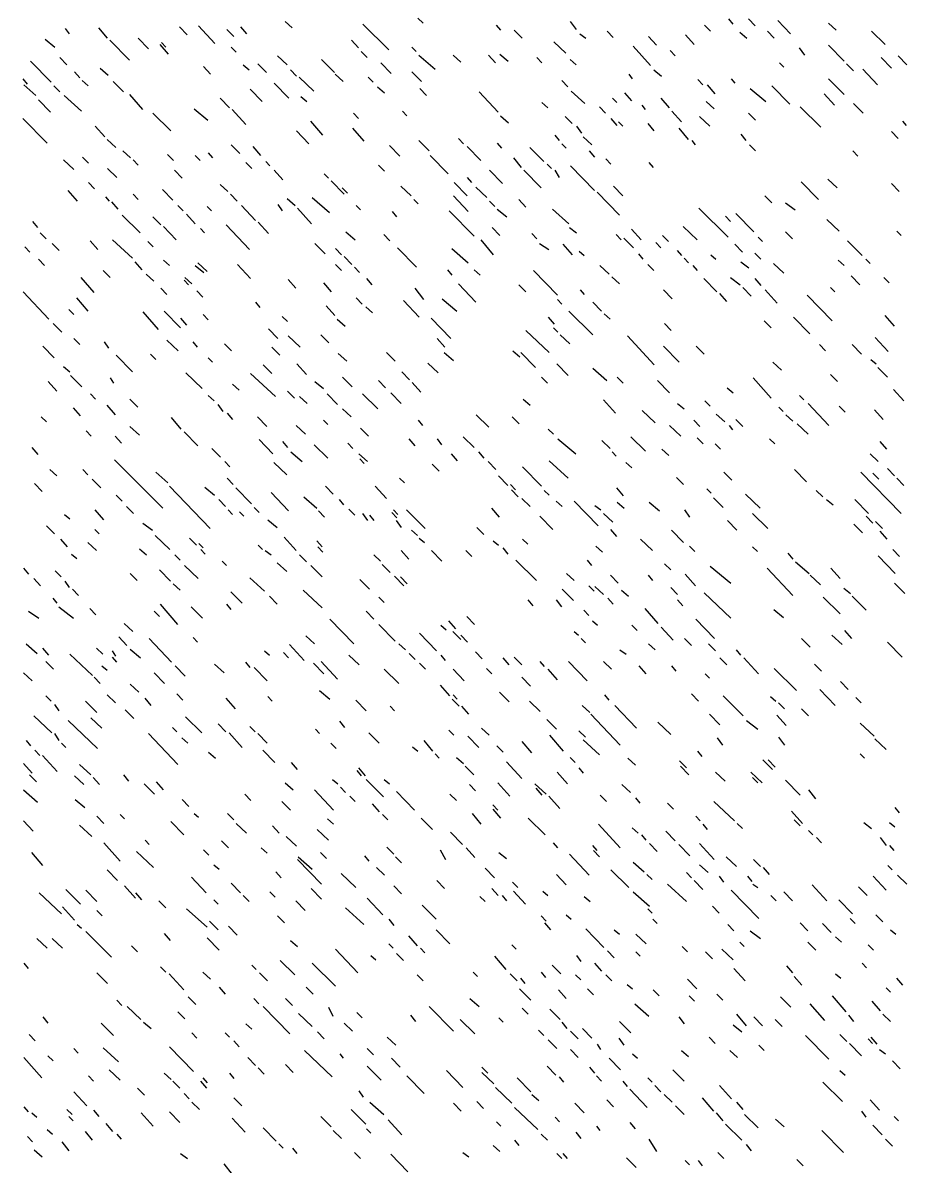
# Model space of a CAD drawing. Extents: x 0 to 599, y 0 to 600.
# Drawn here: x 0.3 to 187.7, y 148.2 to 391.4 of the extents above; entities that cross this region are included whole.
import ezdxf

# ---------------------------------------------------------------- set-up
doc = ezdxf.new("R2010")
doc.units = 0
doc.header["$MEASUREMENT"] = 0
doc.layers.add('SKARN_FSET2', color=206, linetype='CONTINUOUS')

msp = doc.modelspace()

# ---------------------------------------------------------------- linework, layer by layer
at = {"layer": 'SKARN_FSET2'}
for p, q in [((56.09, 391.64), (57.56, 390.33)), ((84.28, 392.39), (85.38, 391.26)), ((116.68, 391.64), (117.97, 389.95)), ((150.36, 392.2), (151.28, 391.08)), ((154.57, 392.2), (156.04, 390.7)), ((160.8, 391.83), (163.55, 389.02)), ((9.24, 390.14), (10.15, 389.02)), ((16.37, 390.33), (18.21, 388.08)), ((33.58, 390.51), (35.23, 388.83)), ((37.61, 390.7), (41.09, 386.96)), ((43.65, 389.95), (45.11, 388.46)), ((46.58, 390.51), (47.86, 389.02)), ((72.57, 391.08), (78.07, 385.65)), ((100.94, 390.89), (101.86, 389.77)), ((104.79, 389.77), (106.44, 388.08)), ((124.56, 389.58), (125.84, 388.27)), ((145.24, 390.89), (146.52, 389.58)), ((152.75, 389.39), (154.21, 388.08)), ((158.6, 389.58), (160.07, 388.08)), ((171.6, 391.26), (173.25, 389.77)), ((180.75, 389.58), (183.68, 386.77)), ((5.03, 387.89), (7.04, 386.21)), ((18.76, 387.71), (22.97, 383.4)), ((24.8, 388.08), (27, 385.83)), ((29.37, 386.77), (31.21, 384.71)), ((29.74, 387.15), (30.66, 386.21)), ((70.19, 387.71), (71.66, 386.02)), ((113.21, 387.33), (115.77, 384.9)), ((118.7, 389.02), (119.98, 388.08)), ((133.34, 388.46), (134.99, 386.58)), ((141.21, 388.83), (143.05, 386.77)), ((44.57, 386.21), (45.67, 385.09)), ((54.45, 384.34), (56.47, 382.46)), ((72.21, 385.27), (73.49, 383.96)), ((83.01, 386.21), (83.92, 385.27)), ((84.47, 384.52), (87.95, 381.53)), ((91.8, 384.52), (93.44, 383.03)), ((99.3, 384.52), (100.77, 382.84)), ((101.68, 384.71), (103.51, 383.21)), ((130.05, 386.4), (133.72, 382.28)), ((137.92, 385.46), (139.02, 384.34)), ((165.38, 386.02), (166.48, 384.52)), ((171.6, 386.58), (174.9, 383.21)), ((186.43, 384.34), (188.26, 382.46)), ((1.92, 383.21), (6.32, 378.72)), ((8.14, 383.96), (9.61, 382.46)), ((38.71, 382.09), (40.18, 380.41)), ((47.13, 382.46), (48.42, 381.34)), ((50.25, 382.65), (52.08, 380.78)), ((63.79, 383.59), (66.54, 380.78)), ((76.42, 382.84), (78.62, 380.59)), ((109.55, 383.96), (110.65, 382.84)), ((116.69, 383.59), (117.97, 382.46)), ((161.17, 382.84), (162.09, 381.9)), ((175.45, 382.65), (176.92, 381.15)), ((182.77, 383.96), (184.97, 381.72)), ((0.28, 379.47), (1.19, 378.35)), ((11.26, 380.97), (12.36, 379.66)), ((16.75, 381.72), (18.4, 380.22)), ((57.2, 381.34), (58.49, 380.03)), ((59.04, 379.84), (62.15, 376.85)), ((66.72, 380.41), (68.37, 378.91)), ((73.68, 379.84), (74.78, 378.72)), ((83.01, 380.97), (85.03, 378.91)), ((129.14, 380.41), (129.87, 379.47)), ((134.45, 381.34), (136.1, 380.03)), ((150.93, 379.47), (151.66, 378.53)), ((171.61, 379.47), (174.91, 376.1)), ((182.04, 378.16), (178.93, 381.53)), ((0.46, 378.16), (3.03, 375.91)), ((6.87, 377.97), (8.15, 376.66)), ((12.91, 379.1), (14.19, 377.97)), ((19.5, 378.91), (21.7, 376.66)), ((48.6, 377.22), (51.17, 374.6)), ((53.73, 378.53), (56.84, 375.35)), ((75.69, 377.78), (77.16, 376.47)), ((84.66, 377.41), (86.13, 375.91)), ((114.87, 379.1), (116.15, 377.78)), ((143.79, 379.28), (144.89, 378.16)), ((145.8, 378.16), (147.45, 376.29)), ((154.95, 377.41), (158.25, 374.6)), ((159.53, 377.97), (163.38, 374.04)), ((3.58, 374.98), (6.14, 372.36)), ((9.07, 375.91), (12.73, 372.54)), ((22.98, 376.1), (25.73, 372.92)), ((42.2, 375.35), (44.22, 373.29)), ((59.41, 375.73), (60.69, 374.6)), ((97.3, 376.66), (101.33, 372.36)), ((116.88, 376.85), (119.81, 374.23)), ((125.67, 375.35), (126.59, 374.42)), ((128.23, 376.47), (129.7, 374.79)), ((135.92, 375.35), (137.75, 373.29)), ((145.62, 374.6), (147.27, 373.1)), ((170.7, 376.29), (172.9, 373.85)), ((27.93, 372.17), (31.77, 368.42)), ((36.71, 373.1), (39.64, 370.67)), ((44.76, 372.92), (47.7, 369.73)), ((70.58, 372.17), (71.67, 371.05)), ((81.01, 372.54), (81.92, 371.61)), ((110.66, 374.42), (111.94, 373.29)), ((122.93, 373.48), (124.21, 372.17)), ((131.89, 373.85), (132.63, 372.92)), ((138.3, 372.54), (140.32, 370.3)), ((154.59, 372.17), (156.06, 370.67)), ((165.58, 373.48), (169.97, 369.17)), ((176.92, 374.23), (178.94, 372.17)), ((0.29, 371.05), (5.42, 365.8)), ((61.42, 370.48), (63.99, 367.49)), ((101.88, 371.61), (103.53, 370.11)), ((115.61, 371.42), (117.07, 369.92)), ((125.31, 371.05), (126.59, 369.55)), ((126.96, 370.3), (127.87, 369.36)), ((133.18, 369.92), (134.46, 368.42)), ((144.16, 371.42), (146.36, 369.36)), ((187.36, 370.48), (188.09, 369.55)), ((15.66, 369.36), (17.68, 367.11)), ((58.5, 368.42), (61.06, 365.62)), ((70.4, 368.99), (72.78, 366.18)), ((113.41, 367.49), (114.33, 366.37)), ((117.99, 369.36), (119.09, 367.86)), ((139.77, 368.99), (141.79, 366.55)), ((152.95, 367.68), (154.05, 366.37)), ((184.98, 368.24), (186.45, 366.74)), ((18.23, 366.55), (20.06, 364.87)), ((44.59, 365.43), (46.42, 363.56)), ((49.17, 365.05), (50.82, 363.18)), ((78.27, 365.24), (80.47, 363)), ((84.49, 366.37), (86.69, 364.12)), ((92.91, 366.74), (94.01, 365.62)), ((94.75, 365.05), (97.68, 362.06)), ((101.15, 365.8), (102.07, 364.68)), ((108.11, 364.87), (111.04, 361.87)), ((114.88, 365.62), (115.8, 364.68)), ((119.45, 367.11), (121.29, 365.43)), ((142.52, 366.37), (143.25, 365.43)), ((154.78, 365.43), (156.07, 364.12)), ((12.93, 362.81), (14.21, 361.5)), ((21.53, 364.12), (23.18, 362.62)), ((31.05, 363.37), (32.33, 362.06)), ((36.9, 363.18), (38, 362.06)), ((39.65, 363.74), (40.57, 362.62)), ((86.88, 363.18), (90.72, 359.25)), ((104.63, 362.62), (106.28, 360.56)), ((120.74, 364.12), (121.84, 362.81)), ((124.22, 362.43), (125.32, 361.31)), ((176.75, 364.12), (177.85, 363)), ((8.9, 362.25), (11.1, 360.19)), ((18.24, 360.37), (20.25, 358.5)), ((23.73, 362.25), (24.83, 361.12)), ((32.51, 360), (34.16, 358.32)), ((47.71, 361.68), (48.99, 360.37)), ((51.92, 361.87), (52.83, 360.94)), ((53.75, 360), (55.58, 357.94)), ((75.9, 361.12), (77.18, 359.81)), ((99.51, 360), (102.26, 357.19)), ((106.83, 360), (110.5, 356.26)), ((111.77, 361.31), (112.69, 360.37)), ((113.42, 360), (114.34, 358.5)), ((116.72, 360.94), (121.85, 355.69)), ((133.37, 361.68), (134.29, 360.56)), ((64.37, 359.25), (65.28, 358.32)), ((65.83, 357.75), (68.58, 354.95)), ((94.75, 358.5), (95.67, 357.38)), ((165.78, 357.57), (169.44, 353.82)), ((171.45, 358.13), (173.46, 356.26)), ((9.82, 355.69), (11.84, 353.45)), ((14.21, 357.38), (15.5, 356.07)), ((29.96, 355.88), (32.15, 353.63)), ((42.22, 357), (43.87, 355.51)), ((68.21, 356.26), (69.31, 355.13)), ((80.66, 356.63), (82.86, 354.57)), ((92.01, 357.38), (94.76, 354.57)), ((96.58, 356.44), (98.97, 354.2)), ((122.4, 355.32), (127.16, 350.45)), ((125.87, 356.63), (127.89, 354.57)), ((185, 357.19), (186.64, 355.51)), ((17.88, 354.38), (18.61, 353.45)), ((19.16, 353.26), (20.44, 351.76)), ((23.73, 354.95), (24.83, 353.82)), ((44.42, 354.95), (45.88, 353.45)), ((54.49, 352.7), (55.4, 351.39)), ((56.5, 354.01), (58.15, 352.51)), ((61.81, 354.2), (65.47, 351.01)), ((83.41, 353.82), (84.32, 352.89)), ((91.83, 354.57), (94.94, 351.2)), ((99.52, 353.45), (100.62, 352.32)), ((105.74, 353.82), (107.21, 352.14)), ((158.09, 354.57), (159.56, 353.07)), ((162.49, 353.07), (164.5, 351.58)), ((21.36, 350.45), (25.21, 346.71)), ((33.25, 352.51), (34.35, 351.39)), ((35.09, 350.64), (36.92, 348.58)), ((39.48, 352.32), (40.39, 351.39)), ((46.8, 352.51), (49.73, 349.33)), ((58.7, 351.95), (61.63, 348.58)), ((71.15, 352.51), (72.06, 351.58)), ((78.83, 351.2), (79.75, 350.08)), ((90.92, 351.39), (96.23, 345.96)), ((101.17, 351.76), (103.18, 350.08)), ((112.88, 351.76), (116.36, 348.58)), ((144, 351.95), (150.23, 345.77)), ((149.67, 350.27), (150.77, 349.14)), ((151.87, 350.83), (155.72, 346.9)), ((2.32, 349.14), (3.42, 347.83)), ((27.95, 350.08), (29.6, 348.39)), ((30.15, 348.02), (32.9, 345.21)), ((43.51, 348.39), (48.46, 343.15)), ((50.28, 348.95), (52.48, 346.52)), ((100.07, 347.83), (101.72, 346.15)), ((116.55, 347.83), (118.01, 346.71)), ((140.71, 348.02), (143.64, 345.21)), ((171.28, 349.52), (173.84, 347.08)), ((3.97, 346.71), (5.26, 345.4)), ((38.02, 347.64), (38.93, 346.71)), ((68.95, 346.9), (70.97, 345.21)), ((77.01, 346.33), (78.29, 345.02)), ((108.49, 346.52), (109.59, 345.4)), ((126.43, 346.33), (127.53, 345.21)), ((128.08, 345.59), (130.1, 343.53)), ((129.73, 347.46), (131.74, 345.21)), ((136.32, 346.15), (137.6, 344.84)), ((156.64, 345.77), (157.55, 344.84)), ((162.49, 346.9), (163.96, 345.4)), ((186.1, 347.08), (187.02, 346.15)), ((0.68, 343.71), (1.78, 342.59)), ((6.54, 344.46), (8, 342.96)), ((14.59, 345.02), (16.24, 343.15)), ((19.35, 345.21), (23.56, 341.28)), ((26.86, 344.84), (27.96, 343.71)), ((62.37, 344.46), (64.57, 342.22)), ((66.76, 343.34), (68.04, 342.03)), ((79.94, 343.53), (83.97, 339.41)), ((91.47, 343.34), (94.95, 340.34)), ((97.69, 345.21), (100.26, 342.03)), ((110.14, 344.46), (112.16, 343.15)), ((115.09, 344.27), (117.1, 342.03)), ((134.85, 344.65), (135.95, 343.53)), ((139.43, 342.96), (140.35, 341.84)), ((151.69, 344.27), (153.34, 342.59)), ((175.67, 345.02), (178.79, 341.84)), ((3.61, 341.09), (4.9, 339.78)), ((24.11, 340.53), (25.58, 338.85)), ((30.15, 340.9), (31.44, 339.78)), ((68.59, 341.65), (70.24, 339.97)), ((118.56, 342.78), (119.66, 341.84)), ((131.2, 342.22), (132.11, 341.09)), ((140.9, 341.28), (141.81, 340.34)), ((146.57, 342.03), (147.67, 341.09)), ((152.98, 340.53), (154.63, 339.22)), ((155.91, 342.4), (157.19, 341.09)), ((173.66, 340.9), (174.95, 339.78)), ((179.52, 341.09), (180.44, 340.16)), ((17.34, 338.66), (18.81, 337.16)), ((36.93, 339.78), (38.76, 338.28)), ((37.48, 340.34), (39.49, 338.47)), ((45.9, 339.97), (48.65, 336.97)), ((66.77, 339.97), (68.05, 338.66)), ((70.79, 339.41), (71.89, 338.28)), ((90.56, 338.85), (91.48, 337.72)), ((96.24, 338.85), (97.52, 337.72)), ((108.87, 338.66), (114, 333.42)), ((122.96, 339.78), (124.98, 337.91)), ((133.21, 339.97), (134.49, 338.66)), ((142.73, 339.78), (143.65, 338.66)), ((159.94, 340.16), (162.13, 338.1)), ((12.59, 337.16), (15.34, 333.98)), ((26.5, 337.91), (28.15, 336.41)), ((34.55, 336.6), (35.47, 335.66)), ((34.73, 337.16), (36.2, 335.85)), ((56.7, 336.79), (58.35, 334.91)), ((64.21, 336.04), (65.86, 334.17)), ((73.36, 336.97), (74.46, 335.66)), ((92.95, 335.85), (96.61, 331.92)), ((105.76, 335.66), (107.22, 334.17)), ((125.53, 337.35), (127.18, 335.85)), ((145.11, 336.97), (147.86, 334.17)), ((150.79, 337.16), (152.8, 335.66)), ((155.91, 336.97), (157.2, 335.48)), ((176.41, 337.54), (178.25, 335.66)), ((183.37, 337.16), (184.47, 336.04)), ((0.33, 334.17), (5.82, 328.36)), ((29.61, 334.91), (30.89, 333.6)), ((37.3, 334.35), (38.58, 333.04)), ((83.61, 334.91), (85.44, 332.48)), ((118.76, 334.54), (119.67, 333.6)), ((136.51, 334.54), (138.34, 332.67)), ((148.41, 333.79), (149.88, 332.11)), ((153.35, 335.1), (155.18, 333.23)), ((158.11, 334.54), (160.68, 331.73)), ((167.08, 333.42), (172.4, 327.99)), ((172.02, 335.1), (172.94, 334.17)), ((11.68, 332.85), (14.06, 330.05)), ((49.75, 331.92), (50.67, 330.8)), ((64.76, 331.17), (66.59, 329.11)), ((71.17, 332.85), (72.45, 331.54)), ((73.18, 330.98), (74.65, 329.67)), ((81.23, 332.29), (84.53, 328.74)), ((89.47, 332.67), (92.59, 330.05)), ((114, 332.48), (114.92, 331.54)), ((121.5, 331.92), (123.34, 330.05)), ((10.03, 330.42), (11.13, 329.3)), ((25.77, 329.86), (29.07, 326.12)), ((30.35, 330.05), (33.83, 326.49)), ((33.83, 328.55), (35.11, 327.05)), ((38.59, 329.3), (39.69, 328.17)), ((55.43, 328.92), (56.53, 327.8)), ((67.14, 328.36), (68.79, 326.86)), ((87.1, 328.55), (91.31, 324.24)), ((111.99, 328.74), (113.27, 327.24)), ((116.38, 330.05), (121.51, 324.99)), ((123.89, 329.49), (125.17, 328.36)), ((164.16, 328.74), (167.64, 325.18)), ((183.56, 329.11), (185.58, 326.86)), ((6.74, 327.43), (8.57, 325.55)), ((52.5, 326.3), (54.52, 324.24)), ((107.23, 325.93), (112.18, 321.25)), ((113.09, 326.49), (114.01, 325.55)), ((136.7, 327.43), (138.17, 325.93)), ((157.94, 327.99), (159.4, 326.49)), ((11.14, 324.24), (12.42, 322.93)), ((17.54, 323.49), (18.46, 322.18)), ((30.9, 323.87), (33.29, 321.62)), ((36.4, 323.49), (37.31, 322.37)), ((56.71, 324.81), (59.28, 322.37)), ((63.67, 324.99), (65.32, 323.31)), ((88.38, 324.24), (90.03, 322.37)), ((114.56, 324.99), (116.57, 323.12)), ((128.83, 324.81), (134.52, 318.63)), ((181.55, 324.43), (184.3, 321.44)), ((4.55, 322.56), (6.93, 320.12)), ((43.17, 323.12), (44.64, 321.62)), ((53.24, 322.37), (54.89, 320.69)), ((67.33, 321.06), (69.17, 319.38)), ((77.58, 321.25), (79.42, 319.38)), ((89.85, 321.25), (91.86, 319.56)), ((104.49, 321.62), (105.96, 320.31)), ((106.14, 321.25), (109.26, 318.07)), ((136.52, 322.56), (139.82, 319.19)), ((143.48, 322.56), (145.13, 320.87)), ((169.66, 322.93), (170.94, 321.62)), ((176.61, 322.93), (178.63, 320.87)), ((20.11, 320.69), (23.59, 317.13)), ((27.43, 320.87), (28.53, 319.75)), ((39.7, 320.12), (40.61, 319.19)), ((51.41, 318.63), (53.24, 316.76)), ((58.55, 318.81), (60.57, 316.57)), ((86.37, 319), (88.57, 316.94)), ((113.83, 318.81), (116.21, 316.38)), ((159.78, 319.19), (161.61, 317.5)), ((180.64, 319.75), (181.74, 318.81)), ((8.95, 318.25), (10.23, 317.13)), ((10.41, 316.38), (12.79, 313.95)), ((34.94, 316.94), (38.42, 313.57)), ((48.67, 316.76), (53.98, 311.89)), ((80.88, 317.13), (82.53, 315.44)), ((121.52, 317.88), (124.45, 315.26)), ((172.04, 316.57), (173.51, 315.07)), ((182.11, 318.07), (184.12, 316.01)), ((5.65, 315.07), (7.49, 313.01)), ((18.83, 315.82), (19.57, 314.7)), ((44.83, 314.51), (46.29, 313.2)), ((62.4, 315.07), (64.23, 313.57)), ((68.25, 316.01), (70.27, 313.95)), ((75.94, 315.26), (77.41, 313.76)), ((83.08, 314.88), (84.92, 312.82)), ((111.82, 314.7), (110.54, 316.01)), ((126.65, 316.01), (127.93, 314.7)), ((135.25, 315.26), (137.82, 312.64)), ((150.08, 313.76), (151.36, 312.64)), ((155.57, 315.82), (159.42, 311.51)), ((14.63, 312.45), (15.73, 311.33)), ((23.05, 311.33), (24.7, 309.64)), ((39.7, 312.07), (40.99, 310.95)), ((56.54, 313.01), (58.01, 311.51)), ((59.11, 311.89), (60.76, 310.39)), ((64.96, 312.45), (67.16, 310.2)), ((72.47, 312.45), (75.77, 309.27)), ((78.51, 312.64), (80.71, 310.39)), ((106.7, 311.33), (108.17, 310.02)), ((165.46, 312.07), (166.37, 311.14)), ((185.41, 313.39), (187.61, 310.95)), ((10.97, 309.45), (12.43, 307.77)), ((18.11, 310.02), (19.94, 307.96)), ((41.72, 310.2), (42.82, 308.71)), ((68.26, 309.27), (70.09, 307.58)), ((123.72, 311.14), (126.29, 308.33)), ((131.96, 308.89), (134.71, 306.27)), ((139.47, 310.39), (140.93, 309.27)), ((145.32, 310.95), (146.42, 309.83)), ((161.07, 309.64), (161.98, 308.71)), ((167.29, 310.39), (171.69, 305.71)), ((173.88, 309.83), (175.16, 308.52)), ((181.39, 309.08), (183.22, 307.02)), ((4.2, 307.58), (5.3, 306.46)), ((31.84, 307.39), (33.85, 304.96)), ((43.73, 308.33), (44.83, 307.02)), ((50.14, 307.58), (52.16, 305.52)), ((64.24, 306.83), (65.15, 305.9)), ((84.37, 306.83), (85.29, 305.71)), ((96.64, 307.96), (99.38, 305.34)), ((104.32, 307.58), (105.79, 306.08)), ((142.95, 306.83), (144.23, 305.52)), ((147.71, 308.14), (149.54, 306.46)), ((151.92, 307.02), (153.38, 305.52)), ((162.53, 307.96), (164, 306.65)), ((13.72, 304.59), (14.82, 303.46)), ((23.05, 305.52), (25.07, 303.65)), ((34.59, 304.4), (37.52, 301.4)), ((58.38, 305.71), (60.4, 303.84)), ((72.11, 305.15), (73.76, 303.46)), ((112.01, 304.96), (113.11, 303.84)), ((137.82, 305.71), (140.21, 303.46)), ((150.45, 305.71), (151.19, 304.77)), ((164.91, 306.08), (167.3, 303.84)), ((19.94, 303.46), (21.23, 301.97)), ((50.51, 302.71), (53.45, 299.72)), ((55.46, 302.34), (56.56, 301.03)), ((62.23, 301.59), (65.16, 298.78)), ((69.37, 301.97), (70.47, 300.84)), ((82.36, 302.9), (83.65, 301.4)), ((88.4, 302.9), (89.32, 301.59)), ((93.89, 303.28), (96.28, 301.03)), ((114.03, 302.9), (117.88, 299.72)), ((123.37, 302.53), (125.2, 300.84)), ((129.59, 303.28), (132.7, 300.28)), ((143.68, 303.09), (144.97, 301.78)), ((147.53, 301.78), (148.63, 300.66)), ((159.06, 302.9), (160.16, 301.78)), ((182.49, 302.34), (183.96, 300.66)), ((2.19, 301.03), (3.47, 299.53)), ((40.45, 300.84), (42.28, 298.97)), ((57.29, 300.09), (59.67, 298.03)), ((71.75, 299.72), (73.58, 298.03)), ((91.34, 299.72), (92.62, 298.22)), ((97.19, 300.09), (98.29, 298.78)), ((125.57, 300.09), (126.48, 299.16)), ((136.18, 300.66), (137.65, 299.34)), ((180.48, 299.72), (182.13, 298.03)), ((19.77, 298.41), (30.03, 288.11)), ((43.2, 298.03), (44.3, 296.91)), ((53.63, 297.85), (56.38, 295.23)), ((71.93, 298.6), (72.85, 297.66)), ((87.31, 297.47), (88.78, 295.98)), ((99.21, 298.03), (100.86, 296.35)), ((106.53, 296.91), (110.56, 292.79)), ((112.2, 298.22), (116.24, 294.48)), ((128.5, 297.85), (129.78, 296.72)), ((6.04, 296.35), (7.51, 295.04)), ((13, 296.35), (14.09, 295.23)), ((15.01, 294.29), (16.84, 292.42)), ((28.55, 295.79), (31.12, 293.54)), ((43.75, 294.48), (45.03, 293.17)), ((80.36, 294.48), (81.46, 293.54)), ((101.41, 295.04), (103.42, 292.98)), ((139.3, 294.66), (140.77, 293.17)), ((149.37, 295.79), (151.02, 294.1)), ((164.38, 296.35), (166.94, 293.73)), ((178.47, 295.79), (187.08, 286.99)), ((181.03, 295.6), (182.32, 294.29)), ((184.14, 296.54), (185.61, 295.04)), ((186.16, 294.48), (187.63, 292.98)), ((2.75, 293.35), (4.4, 291.67)), ((31.49, 292.79), (40.1, 283.81)), ((38.99, 292.61), (41.01, 290.92)), ((45.58, 292.42), (48.88, 289.05)), ((64.62, 292.79), (66.27, 291.11)), ((75.23, 292.79), (77.62, 290.17)), ((103.97, 293.17), (105.07, 292.04)), ((104.16, 292.04), (105.62, 290.55)), ((111.11, 291.86), (112.21, 290.92)), ((126.49, 292.42), (127.95, 290.73)), ((145.71, 292.23), (146.62, 291.29)), ((168.96, 291.86), (170.42, 290.55)), ((20.14, 290.92), (21.42, 289.61)), ((41.92, 289.98), (43.39, 288.49)), ((53.09, 291.48), (56.75, 287.55)), ((60.04, 290.55), (62.79, 288.11)), ((67.55, 289.98), (68.47, 288.86)), ((106.36, 290.17), (108.19, 288.49)), ((113.68, 289.61), (114.96, 288.49)), ((117.52, 289.61), (122.65, 284.37)), ((126.67, 289.42), (128.14, 288.11)), ((133.45, 289.42), (135.65, 287.55)), ((147.18, 290.36), (149.19, 288.3)), ((153.95, 291.11), (157.06, 288.11)), ((171.15, 289.98), (172.62, 288.86)), ((177.2, 289.98), (180.13, 286.99)), ((15.57, 287.74), (17.4, 285.68)), ((22.34, 288.49), (23.8, 286.99)), ((43.94, 287.74), (44.86, 286.8)), ((46.32, 287.36), (47.24, 286.43)), ((49.43, 288.3), (50.53, 287.18)), ((63.16, 287.55), (64.44, 286.24)), ((69.57, 287.93), (70.85, 286.61)), ((72.5, 286.99), (73.6, 285.49)), ((78.72, 287.18), (79.82, 286.05)), ((79.08, 287.74), (80, 286.8)), ((81.83, 287.74), (85.86, 283.81)), ((99.95, 288.11), (101.6, 286.24)), ((121.92, 288.67), (123.2, 287.74)), ((123.75, 286.99), (125.76, 285.12)), ((140.95, 287.74), (142.05, 286.24)), ((155.42, 286.99), (158.71, 283.81)), ((9.16, 286.8), (10.26, 285.87)), ((25.82, 284.93), (27.84, 283.43)), ((52.36, 285.68), (54.38, 283.99)), ((73.96, 286.61), (74.88, 285.49)), ((79.64, 285.49), (80.74, 283.99)), ((110.2, 286.43), (112.95, 283.62)), ((150.11, 285.49), (152.12, 283.43)), ((177.02, 284.74), (178.85, 282.87)), ((179.58, 286.43), (181.04, 284.93)), ((181.59, 285.3), (183.06, 283.81)), ((5.32, 284.37), (6.97, 282.68)), ((15.57, 283.62), (16.49, 282.68)), ((28.39, 282.31), (31.5, 279.31)), ((82.93, 283.43), (84.22, 282.31)), ((96.84, 283.99), (98.31, 282.5)), ((125.22, 283.62), (126.5, 282.12)), ((138.21, 283.43), (140.78, 280.81)), ((182.51, 283.24), (183.98, 281.56)), ((8.25, 281.56), (9.72, 279.88)), ((14.11, 280.81), (15.94, 279.13)), ((35.71, 281.75), (37.17, 280.25)), ((37.72, 280.62), (38.64, 279.69)), ((50.35, 280.25), (51.27, 279.31)), ((55.84, 281.93), (58.41, 279.13)), ((62.8, 281.19), (63.9, 279.88)), ((62.98, 279.88), (64.08, 278.75)), ((84.58, 281.75), (85.68, 280.81)), ((100.32, 281.19), (101.42, 280.25)), ((102.34, 279.69), (103.44, 278.38)), ((106.55, 281.56), (107.65, 280.44)), ((122.11, 280.06), (123.57, 278.75)), ((131.63, 281.56), (134.19, 279.13)), ((142.06, 280.06), (143.16, 278.94)), ((155.42, 279.88), (156.52, 278.94)), ((10.63, 278.38), (11.73, 277.44)), ((25.09, 279.5), (26.56, 278.19)), ((32.6, 278.19), (33.7, 277.07)), ((38.09, 279.31), (39.01, 278.38)), ((51.82, 279.13), (53.1, 278.19)), ((59.14, 278.19), (60.61, 276.69)), ((74.88, 278.19), (76.35, 276.88)), ((80.74, 279.13), (82.39, 277.25)), ((87.15, 279.13), (89.35, 276.88)), ((94.47, 279.13), (95.75, 277.82)), ((162.93, 278.56), (164.03, 277.25)), ((182.15, 278), (185.81, 274.26)), ((185.26, 279.31), (186.73, 277.82)), ((0.39, 275.38), (1.49, 274.07)), ((7.16, 274.82), (8.44, 273.51)), ((29.31, 275.01), (31.69, 272.57)), ((34.62, 275.94), (37.55, 273.14)), ((42.67, 276.88), (43.59, 275.94)), ((54.38, 276.51), (56.4, 274.63)), ((61.52, 275.94), (63.91, 273.51)), ((76.72, 276.13), (78.37, 274.45)), ((105.09, 277.07), (109.49, 272.76)), ((120.28, 277.07), (121.2, 275.94)), ((136.76, 276.32), (138.04, 275.01)), ((146.46, 275.76), (150.86, 272.2)), ((158.54, 275.38), (164.04, 269.58)), ((164.58, 276.69), (167.51, 274.26)), ((172.09, 275.38), (174.1, 273.14)), ((2.59, 273.14), (4.05, 271.64)), ((9.18, 272.57), (10.09, 271.26)), ((23.09, 274.26), (24.55, 272.76)), ((48.53, 273.32), (51.65, 270.51)), ((71.96, 272.95), (73.98, 270.89)), ((79.28, 273.7), (81.3, 271.64)), ((80.56, 273.51), (82.03, 272.01)), ((115.89, 274.26), (117.54, 272.76)), ((125.23, 273.88), (126.88, 272.2)), ((133.28, 273.88), (134.2, 272.76)), ((141.15, 274.07), (143.35, 271.64)), ((167.69, 273.88), (169.89, 271.83)), ((10.83, 270.89), (12.11, 269.58)), ((32.24, 272.01), (33.71, 270.7)), ((44.51, 270.33), (46.89, 267.89)), ((59.88, 270.7), (63.91, 266.96)), ((114.98, 270.89), (117.36, 268.46)), ((120.65, 271.64), (121.75, 270.51)), ((121.93, 271.45), (123.77, 269.77)), ((127.61, 270.7), (129.08, 269.39)), ((138.04, 271.26), (139.51, 269.77)), ((145.18, 270.14), (150.86, 264.71)), ((174.84, 271.08), (176.3, 269.95)), ((185.63, 272.2), (187.83, 269.95)), ((6.62, 269.02), (7.53, 267.89)), ((29.5, 267.71), (33.16, 263.4)), ((43.59, 267.71), (44.51, 266.58)), ((52.74, 269.39), (54.39, 267.71)), ((75.99, 269.2), (77.09, 268.08)), ((107.66, 268.64), (108.76, 267.33)), ((113.7, 268.64), (114.8, 267.15)), ((124.68, 269.02), (125.78, 267.71)), ((139.51, 268.64), (140.61, 267.33)), ((170.44, 269.2), (174.11, 265.65)), ((176.67, 269.39), (179.6, 266.4)), ((1.49, 266.21), (3.69, 264.71)), ((7.9, 267.15), (11.01, 264.71)), ((14.49, 266.77), (15.77, 265.46)), ((28.22, 266.21), (29.32, 265.09)), ((36.09, 267.15), (38.47, 264.71)), ((73.25, 266.21), (74.9, 264.52)), ((94.67, 265.09), (96.32, 263.4)), ((119.56, 266.4), (120.66, 265.27)), ((132.56, 266.77), (135.31, 263.59)), ((160.01, 266.58), (162.03, 264.9)), ((21.82, 263.59), (23.65, 261.9)), ((65.56, 264.52), (70.69, 259.28)), ((76, 263.4), (79.48, 259.84)), ((89.18, 263.21), (90.28, 262.28)), ((90.82, 264.15), (92.29, 262.46)), ((121.39, 264.15), (122.49, 263.21)), ((129.81, 263.21), (130.91, 262.09)), ((136.04, 262.84), (138.6, 260.03)), ((143.36, 264.52), (147.39, 260.41)), ((20.72, 260.78), (22.37, 258.91)), ((27.13, 260.41), (31.89, 255.35)), ((36.46, 260.59), (37.38, 259.66)), ((60.44, 260.97), (62.27, 259.28)), ((84.6, 261.53), (88.27, 257.78)), ((91.74, 261.9), (93.39, 260.22)), ((93.39, 261.15), (94.86, 259.66)), ((117.55, 261.9), (118.47, 261.15)), ((119.02, 260.41), (119.93, 259.47)), ((140.98, 260.41), (142.45, 258.91)), ((165.88, 260.41), (167.71, 258.53)), ((172.28, 261.15), (174.48, 259.1)), ((175.03, 262.09), (176.49, 260.41)), ((0.95, 259.28), (3.33, 257.22)), ((4.43, 258.35), (5.71, 256.85)), ((15.96, 258.35), (17.25, 257.04)), ((19.26, 257.78), (19.99, 256.66)), ((23.1, 258.16), (25.3, 256.29)), ((51.66, 257.78), (52.76, 256.85)), ((56.97, 259.1), (60.08, 255.73)), ((80.21, 259.28), (81.68, 257.97)), ((127.26, 257.97), (128.54, 257.04)), ((133.3, 259.28), (134.76, 257.97)), ((146.11, 259.28), (147.58, 257.78)), ((151.97, 257.97), (152.88, 256.85)), ((184.18, 259.66), (187.3, 256.47)), ((5.17, 255.54), (6.82, 253.85)), ((10.29, 257.04), (15.05, 252.54)), ((19.26, 256.47), (20.18, 255.35)), ((47.63, 255.35), (48.55, 254.23)), ((55.69, 257.41), (56.79, 256.29)), ((63.74, 255.54), (67.22, 251.79)), ((69.6, 256.85), (71.8, 254.79)), ((82.41, 257.22), (83.69, 255.91)), ((89.18, 256.85), (90.1, 255.73)), ((96.51, 257.6), (97.97, 256.1)), ((102.36, 256.29), (103.65, 254.79)), ((104.74, 256.47), (106.39, 254.79)), ((110.24, 255.54), (111.15, 254.42)), ((116.28, 255.54), (120.31, 251.42)), ((123.78, 255.54), (125.43, 253.85)), ((148.49, 256.29), (149.96, 254.79)), ((153.62, 256.29), (156.73, 252.92)), ((0.41, 253.1), (2.24, 251.42)), ((17.07, 254.6), (18.17, 253.67)), ((28.23, 253.1), (30.43, 250.86)), ((32.63, 254.6), (34.82, 252.36)), ((41.04, 254.98), (43.06, 253.1)), ((49.47, 254.23), (52.21, 251.42)), ((62.1, 255.16), (64.29, 252.92)), ((77.11, 253.85), (80.22, 250.86)), ((84.61, 255.16), (85.89, 253.85)), ((91.75, 253.85), (94.13, 251.42)), ((98.89, 254.04), (99.99, 252.92)), ((111.89, 253.85), (113.9, 251.61)), ((131.29, 254.6), (132.75, 252.92)), ((138.24, 254.6), (139.16, 253.48)), ((145.38, 252.92), (146.3, 251.98)), ((160.03, 254.04), (164.79, 249.36)), ((168.63, 254.98), (170.09, 253.48)), ((15.42, 252.17), (16.7, 250.86)), ((23.11, 250.67), (24.94, 248.99)), ((89.01, 250.48), (91.02, 248.24)), ((106.4, 252.17), (108.23, 250.3)), ((174.12, 251.23), (175.77, 249.55)), ((5.17, 248.24), (6.27, 247.11)), ((18.17, 248.42), (20, 246.74)), ((33, 248.61), (34.28, 247.3)), ((52.4, 248.05), (53.32, 247.11)), ((63.38, 249.36), (65.58, 247.49)), ((91.76, 248.42), (92.67, 247.49)), ((101.64, 248.99), (103.66, 246.93)), ((123.97, 248.42), (124.89, 247.3)), ((142.46, 248.61), (143.93, 247.11)), ((149.23, 248.24), (153.45, 243.93)), ((159.3, 248.05), (160.4, 247.11)), ((169.73, 249.55), (173.03, 246.18)), ((7.01, 246.37), (7.92, 245.05)), ((13.6, 247.11), (15.98, 244.68)), ((26.23, 247.68), (27.51, 246.18)), ((43.43, 247.68), (45.45, 245.43)), ((71.07, 247.3), (73.27, 245.05)), ((78.4, 245.99), (79.31, 245.05)), ((91.57, 247.49), (93.04, 245.99)), ((93.59, 245.99), (95.05, 244.31)), ((108.05, 247.11), (110.25, 244.87)), ((119.22, 246.18), (120.86, 244.68)), ((126.17, 246.18), (130.75, 241.31)), ((160.95, 246.74), (162.23, 245.43)), ((177.42, 247.86), (178.52, 246.74)), ((2.62, 243.93), (6.46, 240.37)), ((14.7, 243.56), (17.08, 241.31)), ((22.02, 245.24), (23.85, 243.37)), ((34.83, 243.74), (38.31, 240.37)), ((121.05, 244.31), (127.28, 237.75)), ((146.31, 244.31), (148.51, 242.06)), ((160.59, 244.12), (162.6, 241.87)), ((165.89, 245.43), (167.36, 243.93)), ((9.94, 243), (16.17, 237)), ((32.09, 241.5), (33.01, 240.56)), ((41.79, 242.25), (43.44, 240.56)), ((48.56, 241.68), (49.66, 240.56)), ((62.48, 241.12), (63.39, 240.19)), ((67.6, 242.81), (68.7, 241.5)), ((90.85, 240.94), (91.95, 239.81)), ((97.8, 241.31), (99.45, 239.81)), ((111.71, 243.18), (113.73, 241.12)), ((135.33, 242.62), (138.08, 240)), ((154.18, 243), (156.56, 241.12)), ((178.34, 242.43), (181.28, 239.63)), ((0.97, 238.69), (1.89, 237.57)), ((7.01, 240.19), (7.93, 238.69)), ((26.97, 240.19), (33.2, 233.63)), ((34.11, 239.25), (35.39, 238.13)), ((44.17, 240.37), (46.92, 237.19)), ((50.21, 240.19), (52.23, 238.13)), ((73.83, 240.37), (76.02, 238.13)), ((85.54, 238.69), (87.38, 236.44)), ((94.88, 239.63), (97.26, 237.19)), ((106.41, 238.5), (108.43, 236.07)), ((112.27, 239.81), (115.2, 236.44)), ((118.49, 240.75), (119.95, 239.44)), ((119.41, 238.88), (122.89, 235.69)), ((147.96, 239.25), (149.06, 237.75)), ((160.96, 239.44), (162.24, 237.75)), ((181.46, 239.06), (183.84, 236.82)), ((2.81, 236.63), (3.91, 235.51)), ((8.48, 238.13), (9.4, 237.19)), ((39.78, 236.26), (41.25, 234.95)), ((51.31, 236.63), (53.88, 234.01)), ((65.77, 238.13), (66.87, 237)), ((83.16, 237.38), (84.26, 236.44)), ((101.1, 237.57), (102.39, 236.26)), ((143.75, 236.44), (144.67, 235.32)), ((0.43, 233.82), (2.26, 231.76)), ((4.46, 235.51), (7.57, 232.14)), ((12.33, 233.63), (14.71, 231.39)), ((57.36, 234.01), (58.64, 232.51)), ((87.93, 235.88), (88.84, 234.95)), ((92.5, 235.13), (93.97, 233.82)), ((103.12, 234.2), (106.42, 230.64)), ((116.66, 235.13), (117.76, 234.01)), ((128.93, 234.95), (130.58, 233.45)), ((139.91, 234.38), (141.38, 232.89)), ((159.68, 232.51), (157.67, 234.57)), ((158.77, 234.57), (160.23, 233.07)), ((178.35, 235.88), (179.27, 234.95)), ((1.71, 231.39), (3.18, 229.89)), ((11.23, 231.2), (13.25, 229.33)), ((21.67, 231.39), (22.77, 230.08)), ((71.27, 232.32), (72.19, 231.2)), ((71.64, 232.89), (73.1, 231.2)), ((94.33, 233.26), (96.17, 231.39)), ((113.92, 231.95), (116.12, 229.52)), ((118.5, 232.89), (119.41, 231.76)), ((140.1, 233.26), (141.93, 231.39)), ((147.6, 231.95), (149.62, 230.08)), ((155.11, 231.95), (157.49, 229.7)), ((15.26, 230.83), (16.54, 229.33)), ((26.06, 229.52), (28.26, 227.27)), ((28.62, 229.89), (30.09, 228.21)), ((56.08, 229.7), (57.73, 228.21)), ((66.15, 230.45), (67.25, 229.52)), ((67.8, 228.77), (68.9, 227.64)), ((73.29, 230.45), (76.95, 226.71)), ((77.13, 230.45), (78.23, 229.52)), ((95.25, 229.33), (96.54, 228.02)), ((101.29, 229.7), (103.86, 226.9)), ((109.17, 229.52), (111.55, 227.27)), ((127.65, 229.33), (129.49, 227.64)), ((155.47, 230.83), (156.57, 229.7)), ((162.43, 230.27), (165.55, 227.08)), ((0.44, 228.21), (3.37, 225.59)), ((47.48, 227.27), (48.76, 225.96)), ((62.31, 228.21), (66.34, 223.9)), ((69.81, 226.9), (70.91, 225.77)), ((79.7, 227.83), (83.54, 223.9)), ((91.05, 227.27), (92.51, 225.96)), ((109.35, 228.58), (110.63, 227.08)), ((112.1, 226.9), (114.48, 224.27)), ((123.08, 227.08), (124.36, 225.77)), ((130.58, 226.52), (131.5, 225.4)), ((167.38, 228.21), (168.84, 226.33)), ((11.42, 226.15), (13.44, 224.46)), ((34.12, 226.15), (35.59, 224.65)), ((55.35, 225.77), (57.19, 223.9)), ((74.57, 225.21), (76.04, 223.53)), ((100.2, 225.02), (101.3, 223.9)), ((100.2, 224.09), (101.85, 222.22)), ((137.36, 225.4), (138.64, 224.09)), ((147.24, 225.77), (151.64, 221.65)), ((185.68, 224.46), (186.6, 223.34)), ((0.44, 221.65), (2.46, 219.41)), ((16, 222.59), (17.47, 221.09)), ((20.94, 222.96), (21.86, 222.03)), ((31.74, 221.47), (34.49, 218.66)), ((36.69, 223.15), (37.6, 222.4)), ((43.82, 223.15), (45.11, 221.84)), ((65.06, 222.03), (66.34, 220.9)), ((76.77, 222.96), (77.87, 221.84)), ((85.01, 222.22), (87.39, 219.78)), ((95.81, 223.15), (97.64, 220.9)), ((107.71, 222.22), (111.37, 218.66)), ((143.4, 222.59), (144.32, 221.65)), ((163.72, 223.71), (166.1, 221.09)), ((164.27, 221.84), (165.55, 220.53)), ((12.34, 220.72), (14.91, 218.28)), ((45.66, 221.09), (47.86, 219.03)), ((53.35, 220.53), (54.81, 219.03)), ((62.86, 219.78), (65.25, 217.54)), ((91.24, 219.22), (93.8, 216.6)), ((122.72, 220.9), (127.3, 215.85)), ((129.86, 220.16), (131.14, 219.03)), ((137, 219.41), (139.01, 217.35)), ((144.87, 220.9), (145.78, 219.78)), ((152.19, 221.09), (153.29, 219.97)), ((167.38, 219.59), (168.3, 218.66)), ((179.1, 221.28), (180.75, 219.97)), ((184.59, 221.28), (185.69, 220.34)), ((17.47, 216.97), (20.95, 213.04)), ((26.26, 217.54), (27.17, 216.6)), ((42.55, 217.35), (44.01, 215.85)), ((56.28, 218.28), (58.48, 216.22)), ((113.02, 216.97), (113.94, 215.85)), ((131.87, 218.66), (132.79, 217.54)), ((133.52, 216.79), (135.17, 215.1)), ((139.75, 216.6), (142.13, 214.17)), ((144.14, 216.79), (147.26, 213.42)), ((169.03, 218.1), (170.13, 216.97)), ((182.58, 218.1), (183.86, 216.41)), ((2.1, 214.91), (4.48, 212.11)), ((24.43, 215.1), (28.09, 211.73)), ((38.71, 215.48), (39.81, 214.35)), ((50.97, 215.85), (52.25, 214.73)), ((63.6, 214.91), (64.88, 213.6)), ((72.94, 214.17), (73.85, 213.04)), ((77.7, 216.04), (79.16, 214.54)), ((89.04, 215.48), (90.15, 213.42)), ((94.54, 215.85), (96.37, 213.79)), ((101.49, 214.91), (103.14, 213.6)), ((116.5, 214.54), (120.72, 210.05)), ((121.44, 216.41), (122.36, 215.29)), ((121.63, 215.29), (122.91, 213.98)), ((184.59, 216.41), (185.51, 215.29)), ((40.91, 212.29), (42.01, 211.36)), ((58.66, 213.42), (63.79, 208.17)), ((58.84, 213.98), (61.78, 211.36)), ((75.5, 211.73), (77.15, 210.05)), ((79.53, 213.98), (80.81, 212.67)), ((130.05, 212.85), (132.43, 210.8)), ((144.15, 212.29), (145.98, 210.61)), ((149.82, 213.98), (152.02, 211.92)), ((155.68, 213.42), (157.14, 211.92)), ((157.69, 211.73), (158.97, 210.23)), ((184.23, 212.11), (185.15, 211.17)), ((18.21, 211.17), (20.41, 208.92)), ((36.15, 209.67), (39.27, 206.3)), ((54.09, 210.8), (55.19, 209.49)), ((68, 210.42), (71.11, 207.43)), ((98.57, 211.54), (100.58, 209.49)), ((113.76, 210.23), (115.78, 207.99)), ((129.14, 207.43), (125.29, 211.17)), ((132.98, 210.23), (134.08, 209.11)), ((141.4, 210.61), (142.5, 209.49)), ((148.36, 209.86), (149.27, 208.55)), ((154.4, 209.86), (155.31, 208.74)), ((181.12, 209.86), (183.87, 206.86)), ((186.25, 210.05), (188.26, 208.17)), ((9.43, 207.05), (12.54, 203.87)), ((13.64, 206.86), (16.02, 204.43)), ((21.87, 207.8), (24.26, 205.18)), ((44.57, 208.36), (46.59, 206.3)), ((61.6, 207.24), (63.8, 204.99)), ((79.17, 207.8), (80.82, 206.12)), ((88.32, 208.92), (89.97, 207.24)), ((100.04, 207.24), (101.32, 205.74)), ((104.43, 208.55), (105.53, 207.43)), ((137.38, 208.17), (141.41, 204.43)), ((143.05, 208.92), (144.88, 207.05)), ((150.92, 206.86), (156.79, 200.87)), ((155.5, 208.17), (156.6, 207.43)), ((168.13, 207.99), (171.24, 204.62)), ((178.01, 207.61), (179.85, 205.74)), ((3.75, 206.3), (8.52, 201.81)), ((24.26, 206.3), (25.54, 204.81)), ((29.2, 204.62), (30.67, 203.12)), ((40.91, 204.81), (41.83, 203.87)), ((47.14, 205.74), (48.42, 204.43)), ((52.81, 206.49), (53.91, 205.37)), ((58.3, 204.62), (60.32, 202.56)), ((73.5, 205.18), (76.8, 201.62)), ((97.48, 205.55), (98.57, 204.43)), ((102.23, 205.74), (103.15, 204.62)), ((104.61, 206.68), (107.18, 203.87)), ((110.84, 206.68), (111.94, 205.74)), ((119.62, 205.55), (120.91, 204.43)), ((130.06, 206.49), (133.54, 203.49)), ((159.35, 205.74), (160.44, 204.62)), ((162.09, 206.49), (163.92, 204.62)), ((173.81, 204.81), (176.74, 201.81)), ((8.7, 203.31), (11.27, 200.5)), ((16.02, 202.56), (17.12, 201.44)), ((35.06, 202.93), (39.46, 199)), ((68.92, 203.12), (72.77, 199.56)), ((85.21, 203.68), (88.15, 200.69)), ((133.17, 202.93), (134.09, 202)), ((146.9, 203.49), (148.37, 202)), ((11.82, 199.56), (12.73, 198.81)), ((40, 200.31), (41.84, 198.44)), ((54.46, 201.44), (55.93, 199.94)), ((78.08, 200.69), (79.18, 199.38)), ((110.48, 201.44), (111.58, 200.31)), ((111.21, 199.94), (112.49, 198.44)), ((115.78, 201.62), (116.88, 200.69)), ((134.27, 200.69), (135.19, 199.75)), ((150.2, 199.56), (151.48, 198.25)), ((165.57, 199.94), (167.22, 198.25)), ((170.33, 199.75), (172.17, 197.88)), ((176.19, 200.87), (177.29, 199.75)), ((181.68, 201.62), (183.15, 200.12)), ((13.65, 198.07), (19.14, 192.64)), ((30.31, 197.69), (31.59, 196.19)), ((44.03, 199.19), (45.86, 197.32)), ((82.29, 197.13), (84.12, 195.07)), ((88.15, 198.44), (91.08, 195.44)), ((120, 198.63), (123.85, 194.7)), ((126.04, 198.44), (127.14, 197.5)), ((130.62, 197.5), (132.81, 195.44)), ((154.96, 198.25), (157.16, 196.57)), ((184.8, 198.44), (185.9, 197.5)), ((3.22, 196.57), (5.41, 194.51)), ((6.51, 196.57), (8.71, 194.51)), ((23.35, 195.07), (24.63, 193.76)), ((39.46, 196.76), (42.02, 194.13)), ((57.21, 196.19), (58.68, 194.88)), ((78.08, 195.44), (79, 194.51)), ((104.26, 195.26), (105.18, 194.32)), ((140.5, 194.88), (141.6, 193.76)), ((152.77, 195.82), (153.68, 194.88)), ((167.23, 195.82), (168.88, 194.13)), ((173.08, 196.94), (174.37, 195.82)), ((180.04, 195.26), (181.14, 194.13)), ((66.74, 194.32), (71.5, 189.27)), ((74.24, 193.01), (75.34, 192.07)), ((79.73, 193.39), (81.2, 191.89)), ((84.86, 194.51), (85.77, 193.57)), ((100.6, 192.82), (102.98, 190.02)), ((117.99, 193.01), (118.91, 191.7)), ((124.58, 193.95), (126.04, 192.45)), ((130.62, 193.76), (131.54, 192.82)), ((145.45, 193.76), (146.91, 192.26)), ((148.92, 194.32), (151.31, 192.07)), ((0.48, 191.33), (1.39, 190.2)), ((29.58, 190.58), (30.68, 189.45)), ((48.98, 190.95), (49.9, 190.02)), ((55.02, 191.89), (58.14, 188.89)), ((61.8, 191.33), (66.74, 186.46)), ((112.87, 190.95), (114.7, 189.08)), ((121.84, 191.33), (123.3, 189.64)), ((151.49, 190.2), (153.87, 187.58)), ((162.66, 190.76), (163.94, 189.27)), ((178.76, 191.33), (179.68, 190.39)), ((16.04, 189.27), (18.24, 187.02)), ((31.41, 189.08), (34.53, 185.71)), ((38.55, 189.45), (40.2, 187.96)), ((50.63, 189.27), (52.28, 187.58)), ((84.13, 188.89), (85.41, 187.58)), ((96.03, 189.45), (96.94, 188.52)), ((103.9, 189.08), (105.37, 187.58)), ((106.1, 188.14), (107.01, 187.02)), ((110.49, 189.45), (111.41, 188.33)), ((117.81, 188.89), (118.91, 187.77)), ((124.22, 188.89), (125.5, 187.58)), ((141.61, 187.96), (143.62, 185.9)), ((164.31, 188.52), (165.95, 186.65)), ((173.09, 189.08), (174.19, 188.14)), ((186.09, 188.14), (187.37, 186.65)), ((42.03, 186.27), (43.32, 184.77)), ((60.52, 186.27), (61.99, 184.77)), ((105.92, 185.9), (108.3, 183.46)), ((114.15, 185.71), (115.8, 183.84)), ((120.38, 185.9), (121.66, 184.59)), ((128.8, 186.83), (129.9, 185.9)), ((134.29, 185.71), (135.57, 184.4)), ((183.89, 186.08), (184.81, 185.15)), ((20.25, 183.46), (21.35, 182.34)), ((35.44, 184.21), (37.09, 182.53)), ((49.36, 183.84), (50.46, 182.71)), ((56.13, 183.84), (57.6, 182.34)), ((95.3, 183.84), (97.32, 182.15)), ((130.45, 182.71), (133.38, 180.09)), ((141.98, 184.4), (143.08, 183.28)), ((147.84, 184.77), (149.12, 183.46)), ((161.38, 184.21), (163.58, 181.97)), ((167.61, 182.71), (170.72, 179.16)), ((172.36, 184.4), (175.3, 181.03)), ((180.79, 183.28), (182.62, 181.22)), ((22.45, 182.15), (25.38, 179.34)), ((33.25, 181.03), (34.72, 179.53)), ((51.37, 182.15), (57.05, 176.35)), ((58.88, 180.66), (61.81, 177.85)), ((65.28, 181.97), (66.2, 180.09)), ((71.33, 180.84), (72.43, 179.72)), ((82.68, 180.28), (83.77, 178.97)), ((86.7, 182.15), (91.83, 176.91)), ((106.47, 181.78), (107.75, 180.47)), ((112.33, 181.59), (114.53, 179.34)), ((152.05, 180.47), (154.07, 178.03)), ((175.85, 180.28), (176.95, 178.97)), ((183.17, 180.47), (184.82, 178.97)), ((4.51, 179.91), (5.61, 178.6)), ((16.96, 178.6), (19.53, 175.98)), ((25.93, 178.78), (27.58, 177.47)), ((47.72, 178.41), (49, 177.29)), ((68.58, 178.6), (70.41, 176.91)), ((93.29, 179.34), (96.41, 176.35)), ((101.53, 179.72), (102.45, 178.78)), ((114.89, 178.78), (115.99, 177.47)), ((127.16, 178.97), (129.54, 176.54)), ((139.79, 179.91), (140.89, 178.41)), ((151.32, 178.22), (153.15, 176.72)), ((155.71, 179.91), (157.54, 178.03)), ((160.29, 179.34), (161.75, 177.85)), ((1.59, 176.16), (2.87, 174.85)), ((36.19, 176.54), (37.28, 175.41)), ((43.32, 176.54), (44.24, 175.6)), ((62.91, 176.72), (64.38, 175.23)), ((77.74, 175.6), (79.57, 173.92)), ((109.95, 177.1), (111.05, 175.98)), ((116.73, 176.91), (118.37, 175.23)), ((119.29, 177.47), (121.3, 175.41)), ((126.98, 175.41), (128.08, 173.92)), ((146.2, 175.6), (147.48, 174.29)), ((166.7, 175.98), (171.65, 170.92)), ((174.02, 176.16), (175.49, 174.66)), ((180.06, 175.23), (180.98, 174.29)), ((180.61, 175.6), (181.89, 174.1)), ((11.11, 173.17), (12.03, 172.23)), ((17.33, 173.35), (20.63, 170.36)), ((31.43, 173.54), (36.56, 168.3)), ((45.16, 174.85), (46.26, 173.54)), ((60.17, 172.79), (66.03, 167.18)), ((73.53, 173.17), (74.81, 171.86)), ((111.97, 175.04), (113.8, 173.17)), ((116.73, 172.98), (118.38, 171.29)), ((122.4, 174.1), (123.14, 172.98)), ((140.34, 172.79), (141.81, 171.48)), ((150.59, 172.79), (152.24, 171.29)), ((156.82, 173.92), (157.92, 172.79)), ((176.04, 174.29), (178.6, 171.67)), ((182.44, 172.98), (183.73, 172.04)), ((0.5, 171.29), (4.34, 166.99)), ((5.62, 171.67), (6.72, 170.55)), ((48.09, 171.29), (49.74, 169.61)), ((67.67, 172.04), (68.41, 171.11)), ((78.66, 171.11), (80.49, 169.24)), ((124.97, 171.11), (127.35, 168.67)), ((129.91, 172.04), (131.01, 171.11)), ((185.19, 170.55), (186.84, 168.86)), ((18.62, 168.67), (21, 166.43)), ((30.34, 167.93), (31.8, 166.61)), ((44.25, 167.93), (45.16, 166.8)), ((50.29, 169.05), (51.57, 167.74)), ((56.14, 169.8), (57.79, 168.11)), ((73.53, 169.42), (76.47, 166.43)), ((90.38, 168.49), (93.86, 164.93)), ((97.88, 169.24), (99.16, 167.93)), ((97.88, 168.11), (100.45, 165.68)), ((111.79, 169.42), (113.62, 167.55)), ((120.76, 169.24), (121.86, 167.93)), ((138.52, 168.67), (140.9, 166.24)), ((174.03, 168.49), (175.13, 167.55)), ((14.23, 167.36), (15.33, 166.24)), ((32.17, 166.24), (33.63, 164.74)), ((38.03, 166.24), (39.31, 164.74)), ((38.57, 166.99), (39.49, 165.87)), ((81.96, 167.36), (85.62, 163.62)), ((105.39, 166.99), (108.32, 163.99)), ((114.36, 167.18), (115.27, 166.05)), ((122.23, 167.36), (123.33, 166.24)), ((127.9, 166.24), (128.82, 165.12)), ((133.21, 166.99), (134.13, 166.05)), ((170.37, 166.05), (174.58, 161.93)), ((11.12, 163.99), (13.87, 161)), ((24.67, 164.74), (26.13, 163.24)), ((34.55, 163.62), (35.65, 162.5)), ((71.71, 164.18), (72.63, 162.87)), ((100.81, 164.93), (104.29, 161.56)), ((108.5, 163.43), (109.97, 162.12)), ((129.37, 164.56), (133.03, 160.62)), ((134.68, 165.3), (135.96, 163.99)), ((136.69, 163.43), (138.34, 161.75)), ((148.4, 165.3), (150.97, 162.5)), ((0.51, 160.81), (1.42, 159.69)), ((36.2, 161.75), (37.85, 160.25)), ((45.17, 162.68), (46.82, 161)), ((74.09, 161.75), (77.02, 159.13)), ((91.85, 161.56), (93.5, 159.88)), ((96.79, 161.93), (98.25, 160.44)), ((104.84, 160.62), (109.79, 155.94)), ((117.66, 161.56), (119.67, 159.5)), ((124.43, 162.31), (125.89, 160.81)), ((139.07, 161), (140.91, 159.13)), ((144.75, 162.68), (147.13, 159.88)), ((152.07, 161.75), (153.35, 160.25)), ((180.44, 162.31), (182.46, 160.06)), ((2.16, 159.5), (3.26, 158.56)), ((9.66, 160.25), (10.76, 159.13)), ((10.03, 158.75), (10.94, 157.82)), ((15.33, 160.06), (16.43, 158.75)), ((25.4, 159.5), (27.97, 156.69)), ((31.44, 159.69), (33.64, 157.44)), ((44.81, 158.38), (47.56, 155.38)), ((63.66, 158.75), (65.86, 156.51)), ((70.07, 160.25), (73.18, 157.07)), ((113.45, 158.56), (114.37, 157.63)), ((147.68, 159.5), (149.14, 157.82)), ((153.72, 159.13), (156.65, 156.32)), ((160.31, 158.19), (162.14, 156.51)), ((178.61, 159.88), (179.53, 158.56)), ((185.57, 158.75), (186.49, 157.82)), ((5.45, 155.94), (6.55, 155.01)), ((17.9, 157.25), (19.37, 155.57)), ((51.4, 156.32), (54.15, 153.51)), ((66.23, 155.76), (68.06, 154.07)), ((73.37, 156.13), (74.28, 155.2)), ((77.94, 158), (80.87, 154.82)), ((101, 157.63), (101.92, 156.69)), ((122.24, 156.69), (122.97, 155.76)), ((129.38, 157.44), (130.48, 156.13)), ((149.69, 157.07), (153.18, 153.7)), ((170.2, 155.76), (174.78, 151.08)), ((181, 156.88), (183.01, 154.82)), ((1.25, 154.45), (2.35, 153.32)), ((8.57, 153.32), (10.04, 151.45)), ((13.51, 155.57), (14.98, 153.7)), ((20.28, 155.01), (21.2, 153.88)), ((104.85, 153.7), (105.77, 152.57)), ((110.52, 155.01), (111.81, 153.7)), ((117.85, 155.38), (118.95, 154.07)), ((133.41, 153.88), (135.06, 151.26)), ((183.74, 153.88), (185.21, 152.39)), ((2.71, 151.64), (4.36, 150.14)), ((33.83, 150.89), (35.3, 149.77)), ((54.7, 152.95), (55.61, 152.01)), ((57.63, 152.01), (58.54, 150.89)), ((70.81, 151.08), (72.09, 149.77)), ((93.87, 151.08), (95.15, 150.14)), ((100.28, 152.57), (101.74, 151.26)), ((113.82, 150.89), (114.92, 149.77)), ((115.11, 150.89), (116.02, 149.77)), ((148.05, 151.08), (149.34, 149.77)), ((154.09, 152.76), (155.19, 151.45)), ((42.99, 148.64), (44.82, 146.4)), ((78.5, 150.7), (82.16, 146.96)), ((128.65, 149.95), (130.67, 147.89)), ((141.1, 149.39), (142.02, 148.46)), ((143.85, 149.39), (144.76, 148.27)), ((164.9, 149.58), (166.18, 148.27))]:
    msp.add_line(p, q, dxfattribs=at)

doc.saveas('drawing.dxf')
